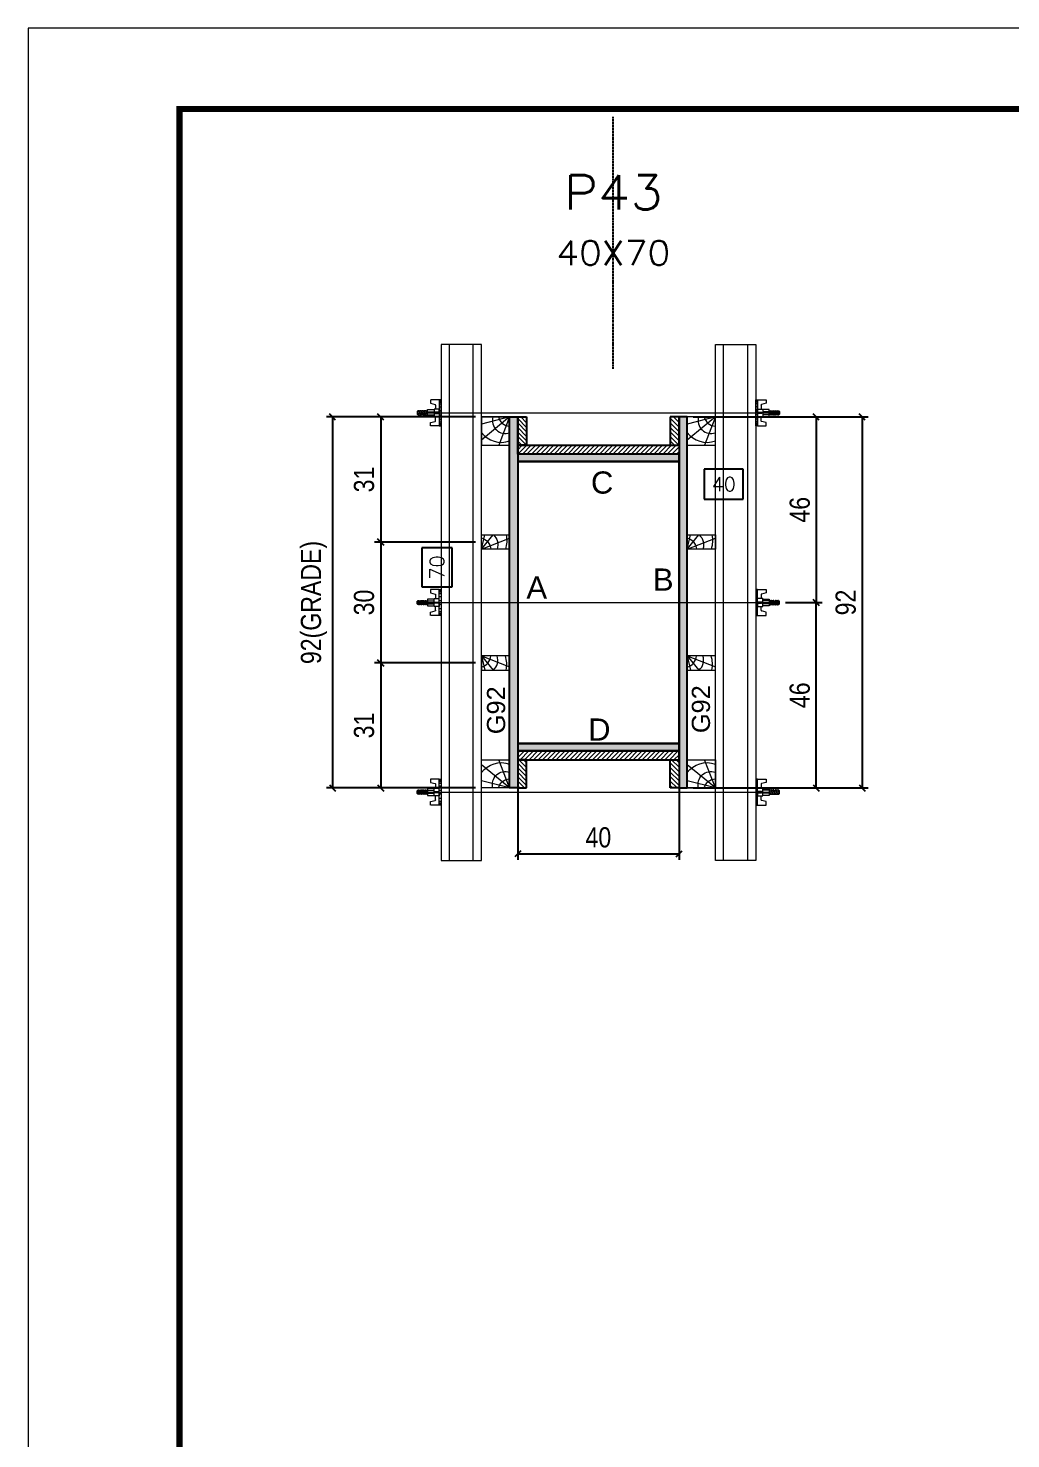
# Model space of a CAD drawing. Extents: x 28748 to 35002, y 14885 to 43501.
# Drawn here: x 31932 to 32419, y 39355 to 40055 of the extents above; entities that cross this region are included whole.
import ezdxf
from ezdxf.enums import TextEntityAlignment as Align

# ---------------------------------------------------------------- set-up
doc = ezdxf.new("R2010")
doc.units = 0
doc.linetypes.add('DASHED', pattern=[0.75, 0.5, -0.25])
doc.linetypes.add('HIDDEN', pattern=[0.375, 0.25, -0.125])
for name, color, linetype in [('CHAPA', 1, 'Continuous'), ('COTA', 241, 'Continuous'), ('MEIO_PONT', 93, 'Continuous'), ('Painéis', 200, 'Continuous'), ('SARRAFO', 251, 'Continuous'), ('Texto de Titulo', 7, 'Continuous'), ('Texto Qtd Sarr', 242, 'Continuous'), ('TEXTO_GERAL', 7, 'Continuous')]:
    doc.layers.add(name, color=color, linetype=linetype)
for name, color, linetype, lineweight in [('Folhas', 255, 'Continuous', 9), ('Hachura', 251, 'Continuous', 9), ('Madeira', 126, 'Continuous', 18), ('Perfil Metálico', 224, 'Continuous', 18), ('SARRAFO DE PRESSAO', 251, 'DASHED', 9), ('Texto Seção', 7, 'Continuous', 15)]:
    doc.layers.add(name, color=color, linetype=linetype, lineweight=lineweight)
doc.styles.add('ARIAL', font='arial.ttf')
doc.styles.add('COTA TECNICA 2X', font='techl___.ttf', dxfattribs={"height": 10})
doc.styles.add('ROMANS', font='romans.shx')
doc.styles.add('SANSSERIF', font='sas_____.pfb')
doc.dimstyles.new('SECAO PILAR', dxfattribs={"dimtxt": 10, "dimasz": 3, "dimexe": 3, "dimexo": 3, "dimgap": 3, "dimtad": 1, "dimdec": 1, "dimlfac": 0.5, "dimzin": 12, "dimdsep": 46, "dimtxsty": 'COTA TECNICA 2X', "dimblk1": 'OBLIQUE', "dimblk2": 'OBLIQUE', "dimsah": 1, "dimcen": 0.9, "dimclrd": 256, "dimclre": 256, "dimclrt": 256, "dimadec": 1, "dimazin": 3, "dimtfac": 1, "dimtdec": 1, "dimtmove": 0, "dimatfit": 3, "dimfxl": 1, "dimtolj": 1, "dimtzin": 12, "dimarcsym": 0})
doc.dimstyles.new('SECÇÃO 2', dxfattribs={"dimtxt": 7, "dimasz": 6, "dimexe": 0.18, "dimexo": 2, "dimgap": -4, "dimtad": 3, "dimdec": 1, "dimlfac": 0.5, "dimzin": 12, "dimdsep": 46, "dimtxsty": 'ROMANS', "dimblk": 'ARCHTICK', "dimcen": 0.09, "dimse1": 1, "dimse2": 1, "dimsd1": 1, "dimsd2": 1, "dimclrd": 180, "dimclre": 5, "dimclrt": 1, "dimadec": 0, "dimazin": 3, "dimtfac": 1, "dimtdec": 1, "dimtofl": 0, "dimtmove": 0, "dimatfit": 3, "dimldrblk": 'ARCHTICK', "dimfxl": 1, "dimtolj": 1, "dimtzin": 0, "dimarcsym": 0})
pattern_1 = [(45, (41659.4875, 62588.0053), (-1.12253202, 1.12253202), [])]

# ---------------------------------------------------------------- blocks, each defined once
blk = doc.blocks.new('9999999999')
at = {"layer": 'Folhas'}
blk.add_lwpolyline([(98138.98, 34190.21), (99623.98, 34190.21), (99623.98, 35240.21), (98138.98, 35240.21)], close=True, dxfattribs=at)
at = {"layer": 'Folhas', "color": 30, "const_width": 3}
blk.add_lwpolyline([(98213.98, 34230.21), (99583.98, 34230.21), (99583.98, 35200.21), (98213.98, 35200.21)], close=True, dxfattribs=at)
blk = doc.blocks.new('*D346')
at = {"layer": 'COTA', "color": 180, "lineweight": -2, "transparency": 16777216}
for p, q in [((32142.05, 39797.23), (32127.05, 39797.23)), ((32127.05, 39797.23), (32127.05, 39777.9)), ((32142.05, 39777.9), (32142.05, 39797.23)), ((32127.05, 39777.9), (32142.05, 39777.9))]:
    blk.add_line(p, q, dxfattribs=at)
at = {"layer": 'Defpoints', "color": 0, "transparency": 16777216}
for p in [(32174.54, 39840.2), (32146.05, 39700.2), (32174.54, 39700.2)]:
    blk.add_point(p, dxfattribs=at)
at = {"layer": 'COTA', "color": 1, "transparency": 16777216, "insert": (32134.55, 39787.57), "char_height": 7, "attachment_point": 5, "rotation": 90, "style": 'ROMANS'}
blk.add_mtext('\\A1;70', dxfattribs=at)
blk = doc.blocks.new('_ArchTick')
at = {"color": 0, "linetype": 'ByBlock', "const_width": 0.15}
blk.add_lwpolyline([(-0.5, -0.5), (0.5, 0.5)], dxfattribs=at)
blk = doc.blocks.new('_Oblique')
at = {"color": 0, "linetype": 'ByBlock', "lineweight": -2}
blk.add_line((-0.5, -0.5), (0.5, 0.5), dxfattribs=at)
blk = doc.blocks.new('*D347')
at = {"layer": 'COTA', "lineweight": -2, "transparency": 16777216}
for p, q in [((32261.54, 39862.2), (32348.31, 39862.2)), ((32345.31, 39862.2), (32345.31, 39678.2)), ((32261.54, 39678.2), (32348.31, 39678.2))]:
    blk.add_line(p, q, dxfattribs=at)
at = {"layer": 'Defpoints', "color": 0, "transparency": 16777216}
for p in [(32258.54, 39862.2), (32258.54, 39678.2), (32345.31, 39678.2)]:
    blk.add_point(p, dxfattribs=at)
at = {"layer": 'COTA', "lineweight": -2, "transparency": 16777216, "xscale": 3, "yscale": 3, "zscale": 3}
for p, rotation in [((32345.31, 39862.2), 90), ((32345.31, 39678.2), 270)]:
    blk.add_blockref('_Oblique', p, dxfattribs=dict(at, rotation=rotation))
at = {"layer": 'COTA', "transparency": 16777216, "insert": (32337.22, 39770.2), "char_height": 10, "attachment_point": 5, "rotation": 90, "style": 'COTA TECNICA 2X'}
blk.add_mtext('\\A1;92', dxfattribs=at)
blk = doc.blocks.new('*D348')
at = {"layer": 'COTA', "lineweight": -2, "transparency": 16777216}
for p, q in [((32295.54, 39862.2), (32325.54, 39862.2)), ((32322.54, 39862.2), (32322.54, 39770.2)), ((32307.34, 39770.2), (32325.54, 39770.2))]:
    blk.add_line(p, q, dxfattribs=at)
at = {"layer": 'Defpoints', "color": 0, "transparency": 16777216}
for p in [(32292.54, 39862.2), (32304.34, 39770.2), (32322.54, 39770.2)]:
    blk.add_point(p, dxfattribs=at)
at = {"layer": 'COTA', "lineweight": -2, "transparency": 16777216, "xscale": 3, "yscale": 3, "zscale": 3}
for p, rotation in [((32322.54, 39862.2), 90), ((32322.54, 39770.2), 270)]:
    blk.add_blockref('_Oblique', p, dxfattribs=dict(at, rotation=rotation))
at = {"layer": 'COTA', "transparency": 16777216, "insert": (32314.44, 39816.2), "char_height": 10, "attachment_point": 5, "rotation": 90, "style": 'COTA TECNICA 2X'}
blk.add_mtext('\\A1;46', dxfattribs=at)
blk = doc.blocks.new('*D349')
at = {"layer": 'COTA', "lineweight": -2, "transparency": 16777216}
for p, q in [((32307.34, 39770.2), (32325.54, 39770.2)), ((32322.54, 39678.2), (32322.54, 39770.2)), ((32295.54, 39678.2), (32325.54, 39678.2))]:
    blk.add_line(p, q, dxfattribs=at)
at = {"layer": 'Defpoints', "color": 0, "transparency": 16777216}
for p in [(32304.34, 39770.2), (32322.54, 39770.2), (32292.54, 39678.2)]:
    blk.add_point(p, dxfattribs=at)
at = {"layer": 'COTA', "lineweight": -2, "transparency": 16777216, "xscale": 3, "yscale": 3, "zscale": 3}
for p, rotation in [((32322.54, 39770.2), 90), ((32322.54, 39678.2), 270)]:
    blk.add_blockref('_Oblique', p, dxfattribs=dict(at, rotation=rotation))
at = {"layer": 'COTA', "transparency": 16777216, "insert": (32314.44, 39724.2), "char_height": 10, "attachment_point": 5, "rotation": 90, "style": 'COTA TECNICA 2X'}
blk.add_mtext('\\A1;46', dxfattribs=at)
blk = doc.blocks.new('*D350')
at = {"layer": 'COTA', "color": 180, "lineweight": -2, "transparency": 16777216}
for p, q in [((32286.38, 39836.4), (32267.05, 39836.4)), ((32267.05, 39836.4), (32267.05, 39821.4)), ((32286.38, 39821.4), (32286.38, 39836.4)), ((32267.05, 39821.4), (32286.38, 39821.4))]:
    blk.add_line(p, q, dxfattribs=at)
at = {"layer": 'Defpoints', "color": 0, "transparency": 16777216}
for p in [(32174.54, 39840.2), (32254.54, 39840.2), (32254.54, 39817.4)]:
    blk.add_point(p, dxfattribs=at)
at = {"layer": 'COTA', "color": 1, "transparency": 16777216, "insert": (32276.72, 39828.9), "char_height": 7, "attachment_point": 5, "style": 'ROMANS'}
blk.add_mtext('\\A1;40', dxfattribs=at)
blk = doc.blocks.new('titulo1')
at = {"layer": 'Defpoints', "color": 252, "linetype": 'HIDDEN', "ltscale": 2}
blk.add_line((0, 0), (0, 125), dxfattribs=at)
at = {"layer": 'Defpoints', "style": 'ROMANS', "oblique": 15}
blk.add_attdef('FOLHA', text='', height=10, dxfattribs=at).set_placement((0, 15.58), align=Align.MIDDLE_CENTER)
at = {"layer": 'Texto Qtd Sarr', "color": 3, "style": 'ROMANS', "oblique": 15}
for tag, height, p in [('TITULO', 17, (0, 71.45)), ('SEÇÃO', 12, (0, 41.55))]:
    blk.add_attdef(tag, text='', height=height, dxfattribs=at).set_placement(p, align=Align.MIDDLE_CENTER)
blk = doc.blocks.new('PONTALETE')
at = {"layer": 'Madeira'}
for q in [(2.71, 7), (7, 5.76), (7, 1.74)]:
    blk.add_line((0, 0), q, dxfattribs=at)
blk.add_lwpolyline([(0, 0), (7, 0), (7, 7), (0, 7)], close=True, dxfattribs=at)
for centre, radius, start, end in [((2.04, 0.06), 6.23, 37.2818, 109.0913), ((1.09, 0.9), 3.19, 343.603, 109.9847), ((-0.21, -0.78), 3.09, 14.6322, 86.0383)]:
    blk.add_arc(centre, radius, start, end, dxfattribs=at)
blk = doc.blocks.new('*D288')
at = {"layer": 'COTA', "lineweight": -2, "transparency": 16777216}
for p, q in [((32153.54, 39862.2), (32079.76, 39862.2)), ((32082.76, 39862.2), (32082.76, 39678.2)), ((32153.54, 39678.2), (32079.76, 39678.2))]:
    blk.add_line(p, q, dxfattribs=at)
at = {"layer": 'Defpoints', "color": 0, "transparency": 16777216}
for p in [(32156.54, 39862.2), (32082.76, 39678.2), (32156.54, 39678.2)]:
    blk.add_point(p, dxfattribs=at)
at = {"layer": 'COTA', "lineweight": -2, "transparency": 16777216, "xscale": 3, "yscale": 3, "zscale": 3}
for p, rotation in [((32082.76, 39862.2), 90), ((32082.76, 39678.2), 270)]:
    blk.add_blockref('_Oblique', p, dxfattribs=dict(at, rotation=rotation))
at = {"layer": 'COTA', "transparency": 16777216, "insert": (32073.54, 39770.2), "char_height": 10, "attachment_point": 5, "rotation": 90, "style": 'COTA TECNICA 2X'}
blk.add_mtext('\\A1;92(GRADE)', dxfattribs=at)
blk = doc.blocks.new('MEIO PONTALETE')
at = {"layer": 'Madeira'}
for q in [(2.71, 7), (3.5, 2.88), (3.5, 0.87)]:
    blk.add_line((0, 0), q, dxfattribs=at)
blk.add_lwpolyline([(0, 0), (3.5, 0), (3.5, 7), (0, 7)], close=True, dxfattribs=at)
for centre, radius, start, end in [((2.04, 0.06), 6.23, 76.4499, 109.0913), ((1.09, 0.9), 3.19, 40.9063, 109.9847), ((-0.21, -0.78), 3.09, 14.6322, 86.0383)]:
    blk.add_arc(centre, radius, start, end, dxfattribs=at)
blk = doc.blocks.new('*D289')
at = {"layer": 'COTA', "lineweight": -2, "transparency": 16777216}
for p, q in [((32153.54, 39740.2), (32103.6, 39740.2)), ((32106.6, 39740.2), (32106.6, 39678.2)), ((32153.54, 39678.2), (32103.6, 39678.2))]:
    blk.add_line(p, q, dxfattribs=at)
at = {"layer": 'Defpoints', "color": 0, "transparency": 16777216}
for p in [(32156.54, 39740.2), (32106.6, 39678.2), (32156.54, 39678.2)]:
    blk.add_point(p, dxfattribs=at)
at = {"layer": 'COTA', "lineweight": -2, "transparency": 16777216, "xscale": 3, "yscale": 3, "zscale": 3}
for p, rotation in [((32106.6, 39740.2), 90), ((32106.6, 39678.2), 270)]:
    blk.add_blockref('_Oblique', p, dxfattribs=dict(at, rotation=rotation))
at = {"layer": 'COTA', "transparency": 16777216, "insert": (32098.38, 39709.2), "char_height": 10, "attachment_point": 5, "rotation": 90, "style": 'COTA TECNICA 2X'}
blk.add_mtext('\\A1;31', dxfattribs=at)
blk = doc.blocks.new('C')
at = {"layer": 'Hachura', "color": 0}
for p, q in [((0, 3.22), (0, -3.22)), ((0.45, 3.22), (0, 3.22)), ((0.46, 3.16), (0, 3.16)), ((0.46, 3.05), (0, 3.05)), ((0.46, 2.88), (0, 2.88)), ((0, 2.75), (0, -1.16)), ((0.46, 2.65), (0, 2.65)), ((0.46, 2.23), (0, 2.23)), ((0.46, 1.51), (0, 1.51)), ((0.39, 0.49), (0.17, 0.49)), ((0.45, -3.23), (0.45, 3.22)), ((0.45, 3.22), (2.58, 3.22)), ((1.74, 0.97), (0.45, 0.97)), ((1.45, 0.1), (0.45, 0.1)), ((1.35, 1.94), (1.35, 0.96)), ((2.58, 2.39), (1.47, 2.09)), ((1.74, -0.97), (1.74, 0.97)), ((1.74, 0.97), (1.74, 0.84)), ((1.74, 0.97), (1.74, 0.84)), ((1.74, 0.84), (3.35, 0.84)), ((3.35, 0.45), (1.74, 0.45)), ((2.58, 3.22), (2.58, 2.39)), ((3.32, 0.84), (3.32, -0.84)), ((3.35, 0.84), (3.35, -0.84)), ((3.68, 0.45), (3.35, 0.45)), ((3.84, -0.52), (3.35, 0.45)), ((3.35, 0.06), (3.67, -0.57)), ((3.68, 0.45), (4.16, -0.52)), ((3.72, 0.5), (4.25, -0.57)), ((4.37, -0.55), (3.83, 0.53)), ((4.15, 0.45), (3.93, 0.45)), ((4.42, -0.52), (3.93, 0.45)), ((4.15, 0.45), (4.26, 0.45)), ((4.26, 0.45), (4.74, -0.52)), ((4.3, 0.5), (4.83, -0.57)), ((4.95, -0.55), (4.41, 0.53)), ((4.51, 0.45), (4.84, 0.45)), ((5, -0.52), (4.51, 0.45)), ((4.84, 0.45), (5.32, -0.52)), ((4.88, 0.5), (5.41, -0.57)), ((5.53, -0.55), (4.99, 0.53)), ((5.58, -0.52), (5.09, 0.45)), ((5.42, 0.45), (5.09, 0.45)), ((5.58, -0.52), (5.09, 0.45)), ((5.42, 0.45), (5.74, -0.19)), ((5.46, 0.5), (5.74, -0.07)), ((5.74, 0.19), (5.57, 0.53)), ((5.74, 0.32), (5.68, 0.45)), ((5.68, 0.45), (5.74, 0.45)), ((5.74, 0.45), (5.9, 0.29)), ((5.74, 0.45), (5.74, -0.52)), ((5.9, -0.36), (5.9, 0.29)), ((0.45, 0), (0, 0)), ((0.46, -1.52), (0, -1.52)), ((0.46, -2.23), (0, -2.23)), ((0.46, -2.65), (0, -2.65)), ((0.46, -2.88), (0, -2.88)), ((0.46, -3.05), (0, -3.05)), ((0.46, -3.16), (0, -3.16)), ((0, -3.22), (2.57, -3.22)), ((0.08, -0.48), (0.29, -0.48)), ((0.29, -0.48), (0.4, -0.48)), ((0.45, 0), (0.45, -0.97)), ((0.45, -0.16), (1.45, -0.16)), ((0.45, -0.65), (0.45, -0.32)), ((0.45, -3.23), (0.45, -0.65)), ((0.45, -0.97), (1.74, -0.97)), ((1.35, -1.94), (1.35, -0.97)), ((2.58, -2.39), (1.47, -2.1)), ((3.35, -0.32), (1.74, -0.32)), ((3.35, -0.84), (1.74, -0.84)), ((2.58, -3.23), (2.58, -2.39)), ((3.35, -0.07), (3.58, -0.52)), ((3.35, -0.52), (3.58, -0.52)), ((3.84, -0.52), (4.16, -0.52)), ((4.42, -0.52), (4.74, -0.52)), ((4.63, -0.52), (4.74, -0.52)), ((5, -0.52), (5.32, -0.52)), ((5.58, -0.52), (5.74, -0.52)), ((5.74, -0.52), (5.9, -0.36)), ((5.74, -0.52), (5.74, -0.52))]:
    blk.add_line(p, q, dxfattribs=at)
for centre, radius, start, end in [((1.52, 1.94), 0.161, 104.7436, 180), ((1.44, -0.03), 0.129, 272.695, 87.305), ((3.81, 0.39), 0.143, 25.5688, 154.4312), ((4.39, 0.39), 0.143, 25.5688, 154.4312), ((4.97, 0.39), 0.143, 25.5688, 154.4312), ((5.55, 0.39), 0.143, 25.5688, 154.4312), ((0.17, -0.37), 0.174, 221.744, 317.8592), ((1.52, -1.94), 0.161, 180, 255.2564), ((3.71, -0.4), 0.174, 222.1408, 318.256), ((4.29, -0.4), 0.174, 222.1408, 318.256), ((4.87, -0.4), 0.174, 222.1408, 318.256), ((5.45, -0.4), 0.174, 222.1408, 318.256), ((5.61, -0.4), 0.174, 317.8592, 318.256)]:
    blk.add_arc(centre, radius, start, end, dxfattribs=at)
blk = doc.blocks.new('*D290')
at = {"layer": 'COTA', "lineweight": -2, "transparency": 16777216}
for p, q in [((32153.54, 39862.2), (32103.6, 39862.2)), ((32106.6, 39862.2), (32106.6, 39800.2)), ((32153.54, 39800.2), (32103.6, 39800.2))]:
    blk.add_line(p, q, dxfattribs=at)
at = {"layer": 'Defpoints', "color": 0, "transparency": 16777216}
for p in [(32156.54, 39862.2), (32106.6, 39800.2), (32156.54, 39800.2)]:
    blk.add_point(p, dxfattribs=at)
at = {"layer": 'COTA', "lineweight": -2, "transparency": 16777216, "xscale": 3, "yscale": 3, "zscale": 3}
for p, rotation in [((32106.6, 39862.2), 90), ((32106.6, 39800.2), 270)]:
    blk.add_blockref('_Oblique', p, dxfattribs=dict(at, rotation=rotation))
at = {"layer": 'COTA', "transparency": 16777216, "insert": (32098.38, 39831.2), "char_height": 10, "attachment_point": 5, "rotation": 90, "style": 'COTA TECNICA 2X'}
blk.add_mtext('\\A1;31', dxfattribs=at)
blk = doc.blocks.new('*D291')
at = {"layer": 'COTA', "lineweight": -2, "transparency": 16777216}
for p, q in [((32153.54, 39800.2), (32103.6, 39800.2)), ((32106.6, 39800.2), (32106.6, 39740.2)), ((32153.54, 39740.2), (32103.6, 39740.2))]:
    blk.add_line(p, q, dxfattribs=at)
at = {"layer": 'Defpoints', "color": 0, "transparency": 16777216}
for p in [(32156.54, 39800.2), (32106.6, 39740.2), (32156.54, 39740.2)]:
    blk.add_point(p, dxfattribs=at)
at = {"layer": 'COTA', "lineweight": -2, "transparency": 16777216, "xscale": 3, "yscale": 3, "zscale": 3}
for p, rotation in [((32106.6, 39800.2), 90), ((32106.6, 39740.2), 270)]:
    blk.add_blockref('_Oblique', p, dxfattribs=dict(at, rotation=rotation))
at = {"layer": 'COTA', "transparency": 16777216, "insert": (32098.38, 39770.2), "char_height": 10, "attachment_point": 5, "rotation": 90, "style": 'COTA TECNICA 2X'}
blk.add_mtext('\\A1;30', dxfattribs=at)
blk = doc.blocks.new('*D1483')
at = {"layer": 'COTA', "lineweight": -2, "transparency": 16777216}
for p, q in [((32174.54, 39693.6), (32174.54, 39642.56)), ((32254.54, 39693.6), (32254.54, 39642.56)), ((32174.54, 39645.56), (32254.54, 39645.56))]:
    blk.add_line(p, q, dxfattribs=at)
at = {"layer": 'Defpoints', "color": 0, "transparency": 16777216}
for p in [(32174.54, 39696.6), (32254.54, 39696.6), (32254.54, 39645.56)]:
    blk.add_point(p, dxfattribs=at)
at = {"layer": 'COTA', "lineweight": -2, "transparency": 16777216, "xscale": 3, "yscale": 3, "zscale": 3, "rotation": 180}
blk.add_blockref('_Oblique', (32174.54, 39645.56), dxfattribs=at)
at = {"layer": 'COTA', "lineweight": -2, "transparency": 16777216, "xscale": 3, "yscale": 3, "zscale": 3}
blk.add_blockref('_Oblique', (32254.54, 39645.56), dxfattribs=at)
at = {"layer": 'COTA', "transparency": 16777216, "insert": (32214.54, 39653.66), "char_height": 10, "attachment_point": 5, "style": 'COTA TECNICA 2X'}
blk.add_mtext('\\A1;40', dxfattribs=at)

msp = doc.modelspace()

# ---------------------------------------------------------------- hatches: boundary and pattern name
at = {"layer": 'Hachura'}
h = msp.add_hatch(color=256, dxfattribs=at)
h.dxf.hatch_style = 1
h.paths.add_polyline_path([(32174.54, 39678.2), (32170.54, 39678.2), (32170.54, 39862.2), (32174.54, 39862.2)])
h = msp.add_hatch(color=256, dxfattribs=at)
h.dxf.hatch_style = 1
h.paths.add_polyline_path([(32174.54, 39678.2), (32170.54, 39678.2), (32170.54, 39862.2), (32174.54, 39862.2)])
h = msp.add_hatch(dxfattribs=at)
h.set_pattern_fill('ANSI31', color=256, scale=0.5, angle=90, style=0)
h.set_pattern_definition([(135, (9283.1275, 48986.149), (-1.12253202, -1.12253202), [])])
h.paths.add_polyline_path([(32174.54, 39848.2), (32178.94, 39848.2), (32178.94, 39862.2), (32174.54, 39862.2)])
h = msp.add_hatch(dxfattribs=at)
h.set_pattern_fill('ANSI31', color=256, scale=0.5, angle=90, style=0)
h.set_pattern_definition([(135, (9325.1275, 48986.149), (-1.12253202, -1.12253202), [])])
h.paths.add_polyline_path([(32254.54, 39848.2), (32250.14, 39848.2), (32250.14, 39862.2), (32254.54, 39862.2)])
h = msp.add_hatch(color=256, dxfattribs=at)
h.dxf.hatch_style = 1
h.paths.add_polyline_path([(32254.54, 39678.2), (32258.54, 39678.2), (32258.54, 39862.2), (32254.54, 39862.2)])
h = msp.add_hatch(color=256, dxfattribs=at)
h.dxf.hatch_style = 1
h.paths.add_polyline_path([(32254.54, 39678.2), (32258.54, 39678.2), (32258.54, 39862.2), (32254.54, 39862.2)])
h = msp.add_hatch(dxfattribs=at)
h.set_pattern_fill('ANSI31', color=256, scale=0.5, style=0)
h.set_pattern_definition(pattern_1)
h.paths.add_polyline_path([(32254.54, 39843.8), (32254.54, 39848.2), (32174.54, 39848.2), (32174.54, 39843.8)])
h = msp.add_hatch(color=256, dxfattribs=at)
h.dxf.hatch_style = 1
h.paths.add_polyline_path([(32174.54, 39843.8), (32174.54, 39840.2), (32254.54, 39840.2), (32254.54, 39843.8)])
h = msp.add_hatch(color=256, dxfattribs=at)
h.dxf.hatch_style = 1
h.paths.add_polyline_path([(32174.54, 39843.8), (32174.54, 39840.2), (32254.54, 39840.2), (32254.54, 39843.8)])
h = msp.add_hatch(color=256, dxfattribs=at)
h.dxf.hatch_style = 1
h.paths.add_polyline_path([(32174.54, 39700.2), (32174.54, 39696.6), (32254.54, 39696.6), (32254.54, 39700.2)])
h = msp.add_hatch(color=256, dxfattribs=at)
h.dxf.hatch_style = 1
h.paths.add_polyline_path([(32174.54, 39700.2), (32174.54, 39696.6), (32254.54, 39696.6), (32254.54, 39700.2)])
h = msp.add_hatch(dxfattribs=at)
h.set_pattern_fill('ANSI31', color=256, scale=0.5, style=0)
h.set_pattern_definition(pattern_1)
h.paths.add_polyline_path([(32254.54, 39696.6), (32254.54, 39692.2), (32174.54, 39692.2), (32174.54, 39696.6)])
h = msp.add_hatch(dxfattribs=at)
h.set_pattern_fill('ANSI31', color=256, scale=0.5, angle=90, style=0)
h.set_pattern_definition([(135, (9283.1275, 49181.149), (-1.12253202, -1.12253202), [])])
h.paths.add_polyline_path([(32174.54, 39692.2), (32178.94, 39692.2), (32178.94, 39678.2), (32174.54, 39678.2)])
h = msp.add_hatch(dxfattribs=at)
h.set_pattern_fill('ANSI31', color=256, scale=0.5, angle=90, style=0)
h.set_pattern_definition([(135, (9325.1275, 49181.149), (-1.12253202, -1.12253202), [])])
h.paths.add_polyline_path([(32254.54, 39692.2), (32250.14, 39692.2), (32250.14, 39678.2), (32254.54, 39678.2)])

# ---------------------------------------------------------------- linework, layer by layer
at = {"layer": 'CHAPA'}
for points in [[(32174.54, 39678.2), (32170.54, 39678.2), (32170.54, 39862.2), (32174.54, 39862.2)], [(32174.54, 39678.2), (32170.54, 39678.2), (32170.54, 39862.2), (32174.54, 39862.2)], [(32254.54, 39678.2), (32258.54, 39678.2), (32258.54, 39862.2), (32254.54, 39862.2)], [(32254.54, 39678.2), (32258.54, 39678.2), (32258.54, 39862.2), (32254.54, 39862.2)], [(32174.54, 39843.8), (32174.54, 39840.2), (32254.54, 39840.2), (32254.54, 39843.8)], [(32174.54, 39843.8), (32174.54, 39840.2), (32254.54, 39840.2), (32254.54, 39843.8)], [(32174.54, 39700.2), (32174.54, 39696.6), (32254.54, 39696.6), (32254.54, 39700.2)], [(32174.54, 39700.2), (32174.54, 39696.6), (32254.54, 39696.6), (32254.54, 39700.2)]]:
    msp.add_lwpolyline(points, close=True, dxfattribs=at)
at = {"layer": 'Hachura'}
for p, q in [((32125.74, 39864.2), (32299.54, 39864.21)), ((32125.74, 39770.2), (32299.54, 39770.19)), ((32125.74, 39676.2), (32299.54, 39676.19))]:
    msp.add_line(p, q, dxfattribs=at)
at = {"layer": 'Madeira'}
for points in [[(32170.54, 39678.2), (32156.54, 39678.2), (32156.54, 39862.2), (32170.54, 39862.2)], [(32258.54, 39678.2), (32272.54, 39678.2), (32272.54, 39862.2), (32258.54, 39862.2)]]:
    msp.add_lwpolyline(points, close=True, dxfattribs=at)
at = {"layer": 'Painéis'}
msp.add_lwpolyline([(32254.54, 39840.2), (32174.54, 39840.2), (32174.54, 39700.2), (32254.54, 39700.2)], close=True, dxfattribs=at)
at = {"layer": 'Perfil Metálico'}
for points in [[(32136.54, 39642.2), (32156.54, 39642.2), (32156.54, 39898.2), (32136.54, 39898.2)], [(32152.54, 39898.2), (32140.54, 39898.2), (32140.54, 39642.2), (32152.54, 39642.2)], [(32292.54, 39642.2), (32272.54, 39642.2), (32272.54, 39898.2), (32292.54, 39898.2)], [(32276.54, 39898.2), (32288.54, 39898.2), (32288.54, 39642.2), (32276.54, 39642.2)]]:
    msp.add_lwpolyline(points, close=True, dxfattribs=at)
at = {"layer": 'SARRAFO'}
for points in [[(32178.94, 39862.2), (32178.94, 39848.2), (32174.54, 39848.2), (32174.54, 39862.2)], [(32250.14, 39862.2), (32250.14, 39848.2), (32254.54, 39848.2), (32254.54, 39862.2)], [(32174.54, 39848.2), (32254.54, 39848.2), (32254.54, 39843.8), (32174.54, 39843.8)], [(32174.54, 39692.2), (32254.54, 39692.2), (32254.54, 39696.6), (32174.54, 39696.6)], [(32178.94, 39678.2), (32178.94, 39692.2), (32174.54, 39692.2), (32174.54, 39678.2)], [(32250.14, 39678.2), (32250.14, 39692.2), (32254.54, 39692.2), (32254.54, 39678.2)]]:
    msp.add_lwpolyline(points, close=True, dxfattribs=at)

# ---------------------------------------------------------------- block references
at = {"layer": 'Hachura', "linetype": 'Continuous', "yscale": 2, "zscale": 2, "rotation": 180}
for p, xscale in [((32136.54, 39864.2), 2), ((32292.54, 39864.2), -2)]:
    msp.add_blockref('C', p, dxfattribs=dict(at, xscale=xscale))
at = {"layer": 'Hachura', "linetype": 'Continuous', "yscale": 2, "zscale": 2}
for p, xscale in [((32136.54, 39770.2), -2), ((32292.54, 39770.2), 2), ((32136.54, 39676.2), -2), ((32292.54, 39676.2), 2)]:
    msp.add_blockref('C', p, dxfattribs=dict(at, xscale=xscale))
at = {"layer": 'MEIO_PONT'}
for name, p, xscale, yscale, zscale, rotation in [('PONTALETE', (32170.54, 39862.2), 2, 2, 2, 180), ('PONTALETE', (32272.54, 39862.2), 2, 2, 2, 180), ('MEIO PONTALETE', (32156.54, 39796.7), -1.999999997962732, 1.999999997962732, 1.999999997962732, 270), ('MEIO PONTALETE', (32258.54, 39796.7), -1.999999997962732, 1.999999997962732, 1.999999997962732, 270), ('MEIO PONTALETE', (32156.54, 39743.7), 1.999999997962732, 1.999999997962732, 1.999999997962732, 270), ('MEIO PONTALETE', (32258.54, 39743.7), 1.999999997962732, 1.999999997962732, 1.999999997962732, 270)]:
    msp.add_blockref(name, p, dxfattribs=dict(at, xscale=xscale, yscale=yscale, zscale=zscale, rotation=rotation))
at = {"layer": 'MEIO_PONT', "xscale": -2, "yscale": 2, "zscale": 2}
for p in [(32170.54, 39678.2), (32272.54, 39678.2)]:
    msp.add_blockref('PONTALETE', p, dxfattribs=at)
at = {"layer": 'SARRAFO DE PRESSAO', "color": 6, "linetype": 'ByBlock'}
msp.add_blockref('9999999999', (-66207.14, 4814.81), dxfattribs=at)
at = {"layer": 'Texto Seção'}
ref = msp.add_blockref('titulo1', (32221.91, 39886.07), dxfattribs=at)
ref.add_attrib('TITULO', 'P43', dxfattribs={"layer": 'Texto de Titulo', "color": 7, "height": 17, "style": 'ROMANS', "width": 1.1}).set_placement((32221.91, 39973.57), align=Align.MIDDLE_CENTER)
ref.add_attrib('SEÇÃO', '40X70', dxfattribs={"layer": 'Texto de Titulo', "color": 7, "height": 12, "style": 'ROMANS', "width": 1.1}).set_placement((32221.91, 39943.57), align=Align.MIDDLE_CENTER)

# ---------------------------------------------------------------- texts
at = {"layer": 'TEXTO_GERAL', "style": 'ARIAL'}
for s, p in [('C', (32216.41, 39829.7)), ('B', (32246.71, 39781.56)), ('A', (32183.99, 39777.64)), ('D', (32215.01, 39707.2))]:
    msp.add_text(s, height=11, dxfattribs=at).set_placement(p, align=Align.MIDDLE_CENTER)
at = {"layer": 'TEXTO_GERAL', "color": 0, "linetype": 'Continuous', "style": 'SANSSERIF'}
for p in [(32163.81, 39704.86), (32265.37, 39705.41)]:
    msp.add_text('G92', height=9, rotation=90, dxfattribs=at).set_placement(p, align=Align.MIDDLE_LEFT)

# ---------------------------------------------------------------- dimensions: what is measured, and where the dimension line sits
at = {"layer": 'COTA'}
dim = msp.add_linear_dim(base=(32082.76, 39678.2), p1=(32156.54, 39862.2), p2=(32156.54, 39678.2), angle=270, text='<>(GRADE)', dimstyle='SECAO PILAR', dxfattribs=at)
dim.commit()
dim.dimension.update_dxf_attribs({"geometry": '*D288', "text_midpoint": (32073.54, 39770.2)})
for base, p1, p2, angle, picture, middle in [((32106.6, 39800.2), (32156.54, 39862.2), (32156.54, 39800.2), 270, '*D290', (32098.38, 39831.2)), ((32345.31, 39678.2), (32258.54, 39862.2), (32258.54, 39678.2), 270, '*D347', (32337.22, 39770.2)), ((32322.54, 39770.2), (32292.54, 39862.2), (32304.34, 39770.2), 270, '*D348', (32314.44, 39816.2)), ((32106.6, 39740.2), (32156.54, 39800.2), (32156.54, 39740.2), 270, '*D291', (32098.38, 39770.2)), ((32322.54, 39770.2), (32292.54, 39678.2), (32304.34, 39770.2), 90, '*D349', (32314.44, 39724.2)), ((32106.6, 39678.2), (32156.54, 39740.2), (32156.54, 39678.2), 270, '*D289', (32098.38, 39709.2))]:
    dim = msp.add_linear_dim(base=base, p1=p1, p2=p2, angle=angle, dimstyle='SECAO PILAR', dxfattribs=at)
    dim.commit()
    dim.dimension.update_dxf_attribs({"geometry": picture, "text_midpoint": middle})
dim = msp.add_linear_dim(base=(32146.05, 39700.2), p1=(32174.54, 39840.2), p2=(32174.54, 39700.2), angle=270, dimstyle='SECÇÃO 2', dxfattribs=at)
dim.commit()
dim.dimension.update_dxf_attribs({"geometry": '*D346', "text_midpoint": (32146.05, 39787.57), "dimtype": 160})
dim = msp.add_linear_dim(base=(32254.54, 39817.4), p1=(32174.54, 39840.2), p2=(32254.54, 39840.2), dimstyle='SECÇÃO 2', dxfattribs=at)
dim.commit()
dim.dimension.update_dxf_attribs({"geometry": '*D350', "text_midpoint": (32276.72, 39817.4), "dimtype": 160})
dim = msp.add_linear_dim(base=(32254.54, 39645.56), p1=(32174.54, 39696.6), p2=(32254.54, 39696.6), dimstyle='SECAO PILAR', dxfattribs=at)
dim.commit()
dim.dimension.update_dxf_attribs({"geometry": '*D1483', "text_midpoint": (32214.54, 39653.66)})

doc.saveas('drawing.dxf')
